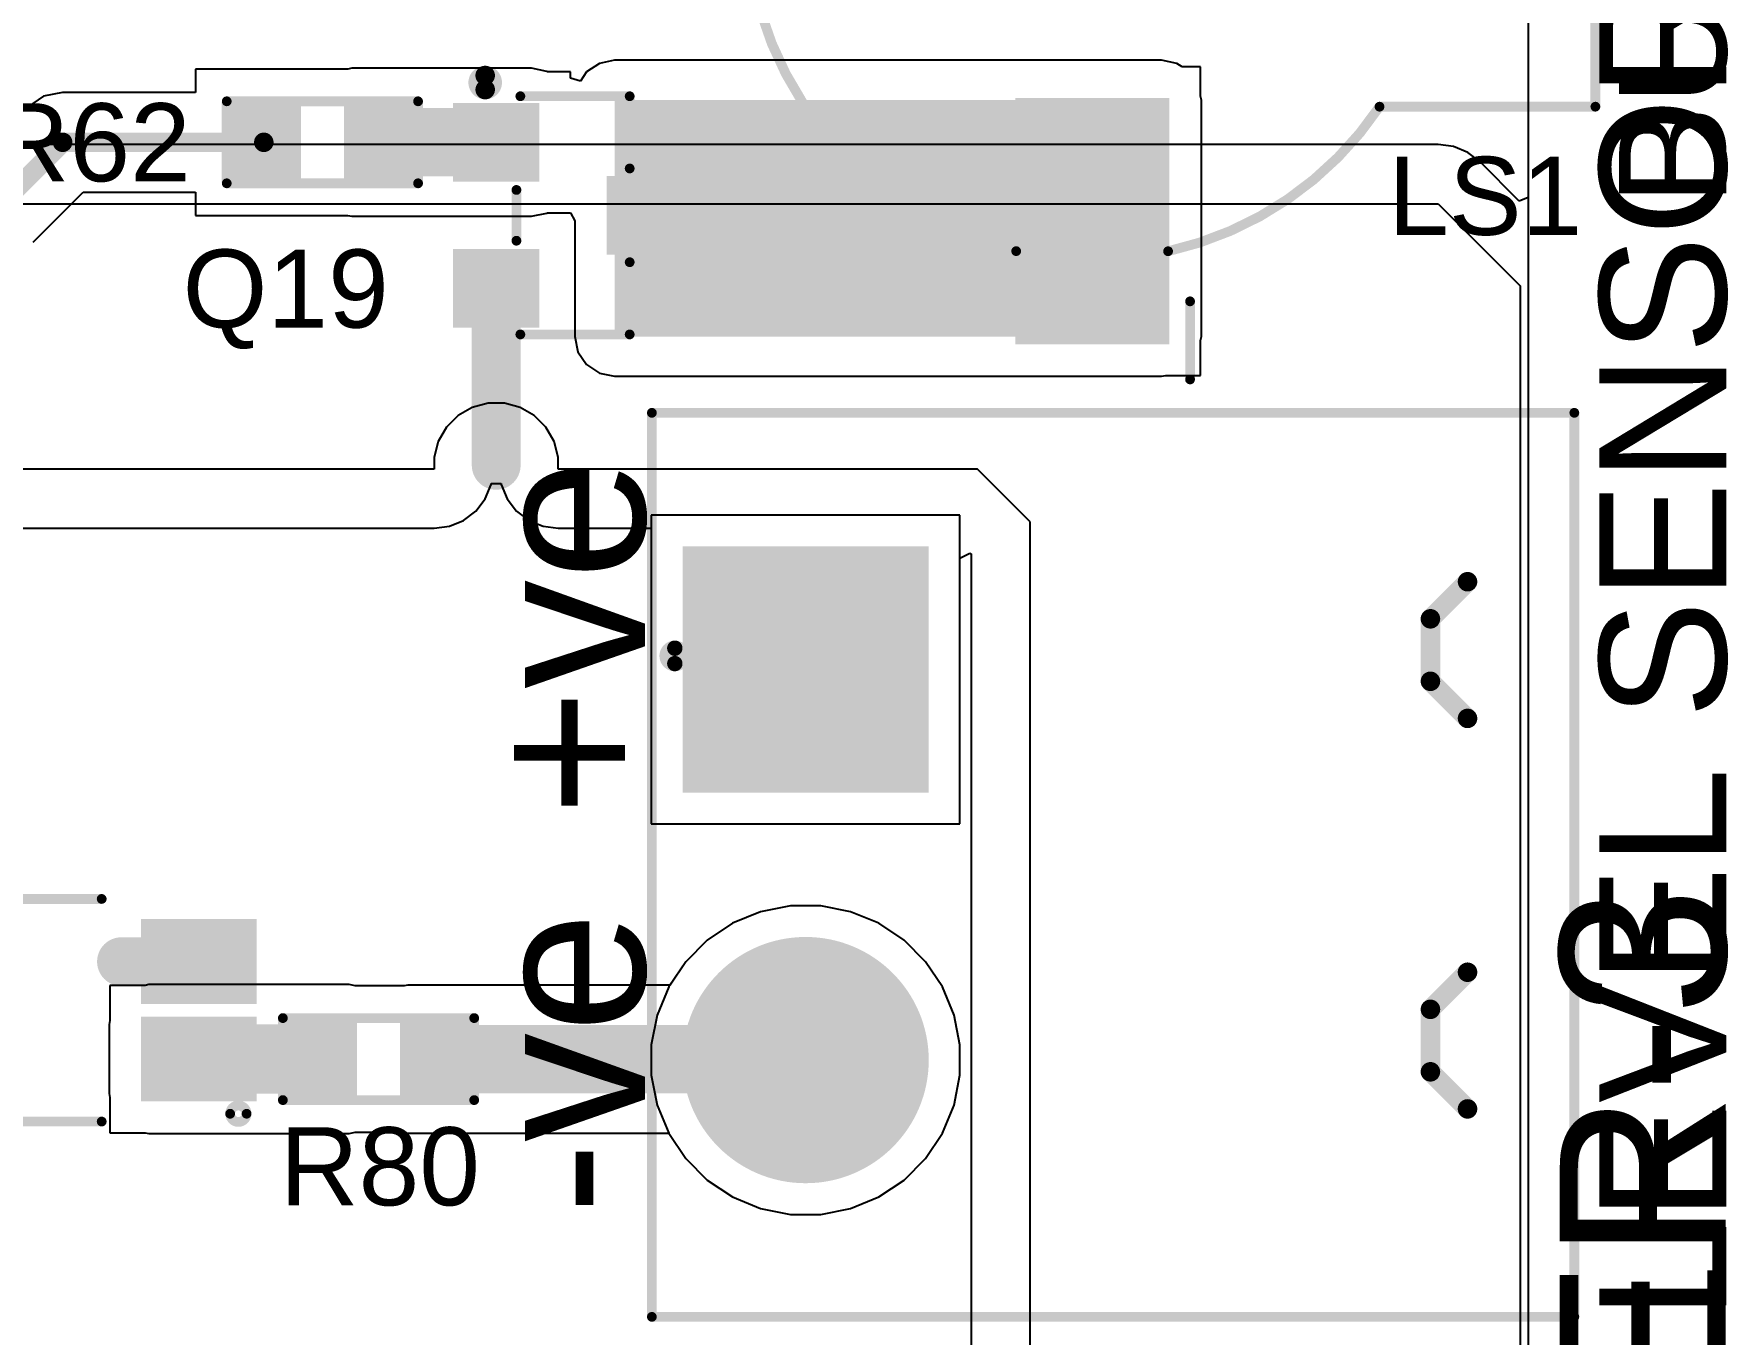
# Model space of a CAD drawing. Header units: millimetres. Extents: x -3 to 5437, y -3 to 5435.
# Drawn here: x 180 to 202.04, y 72.39 to 89.31 of the extents above; entities that cross this region are included whole.
import ezdxf

# ---------------------------------------------------------------- set-up
doc = ezdxf.new("R2010")
doc.units = ezdxf.units.MM
for name, color, linetype in [('BottomLayer', 5, 'Continuous'), ('BottomSolder', 6, 'Continuous'), ('MultiLayer', 9, 'Continuous'), ('PadHoleLayer', 156, 'Continuous'), ('TopLayer', 1, 'Continuous'), ('TopOverlay', 2, 'Continuous'), ('TopPaste', 8, 'Continuous'), ('TopSolder', 216, 'Continuous'), ('ViaHoleLayer', 16, 'Continuous')]:
    doc.layers.add(name, color=color, linetype=linetype)
doc.styles.add('Arial', font='', dxfattribs={"height": 0.2})
doc.styles.get('Arial').set_extended_font_data('Arial')

# ---------------------------------------------------------------- blocks, each defined once
blk = doc.blocks.new('TBP01R1_508_02BE_339')
at = {"layer": 'BottomLayer'}
blk.add_hatch(color=5, dxfattribs=at).paths.add_polyline_path([(-4.03999954, 1.49999954), (-1.04000046, 1.49999954), (-1.04000046, -1.49999954), (-4.03999954, -1.49999954)])
h = blk.add_hatch(color=5, dxfattribs=at)
edge = h.paths.add_edge_path()
edge.add_arc((2.54, 0), 1.49999954, 0, 360)
at = {"layer": 'BottomSolder'}
blk.add_hatch(color=6, dxfattribs=at).paths.add_polyline_path([(-4.14159954, 1.60159954), (-0.93840046, 1.60159954), (-0.93840046, -1.60159954), (-4.14159954, -1.60159954)])
h = blk.add_hatch(color=6, dxfattribs=at)
edge = h.paths.add_edge_path()
edge.add_arc((2.54, 0), 1.60159954, 0, 360)
at = {"layer": 'MultiLayer'}
blk.add_hatch(color=9, dxfattribs=at).paths.add_polyline_path([(-4.03999954, 1.49999954), (-1.04000046, 1.49999954), (-1.04000046, -1.49999954), (-4.03999954, -1.49999954)])
h = blk.add_hatch(color=9, dxfattribs=at)
edge = h.paths.add_edge_path()
edge.add_arc((2.54, 0), 1.49999954, 0, 360)
at = {"layer": 'PadHoleLayer'}
h = blk.add_hatch(color=156, dxfattribs=at)
edge = h.paths.add_edge_path()
edge.add_arc((-2.54, 0), 0.8499983, 0, 360)
h = blk.add_hatch(color=156, dxfattribs=at)
edge = h.paths.add_edge_path()
edge.add_arc((2.54, 0), 0.8499983, 0, 360)
at = {"layer": 'TopLayer'}
blk.add_hatch(color=1, dxfattribs=at).paths.add_polyline_path([(-4.03999954, 1.49999954), (-1.04000046, 1.49999954), (-1.04000046, -1.49999954), (-4.03999954, -1.49999954)])
h = blk.add_hatch(color=1, dxfattribs=at)
edge = h.paths.add_edge_path()
edge.add_arc((2.54, 0), 1.49999954, 0, 360)
at = {"layer": 'TopSolder'}
blk.add_hatch(color=216, dxfattribs=at).paths.add_polyline_path([(-4.14159954, 1.60159954), (-0.93840046, 1.60159954), (-0.93840046, -1.60159954), (-4.14159954, -1.60159954)])
h = blk.add_hatch(color=216, dxfattribs=at)
edge = h.paths.add_edge_path()
edge.add_arc((2.54, 0), 1.60159954, 0, 360)
at = {"layer": 'TopOverlay'}
for points, const_width in [([(5.88000094, 10.00000032), (-5.88000094, 10.00000032)], 0.127), ([(-5.88000094, -2.00000108), (-5.88000094, 10.00000032)], 0.127), ([(5.88000094, -2.00000108), (5.88000094, 10.00000032)], 0.127), ([(-3.2004, 8.128), (-3.682999999999999, 8.6106)], 0.254), ([(-2.3876, 8.128), (-1.905, 8.6106)], 0.254), ([(1.8796, 8.128), (1.397, 8.6106)], 0.254), ([(1.8796, 8.128), (1.397, 8.6106)], 0.254), ([(2.6924, 8.128), (3.175, 8.6106)], 0.254), ([(2.6924, 8.128), (3.175, 8.6106)], 0.254), ([(-2.3876, 8.128), (-3.2004, 8.128)], 0.254), ([(2.6924, 8.128), (1.8796, 8.128)], 0.254), ([(2.6924, 8.128), (1.8796, 8.128)], 0.254), ([(5.88000094, -2.00000108), (-5.88000094, -2.00000108)], 0.127)]:
    blk.add_lwpolyline(points, dxfattribs=dict(at, const_width=const_width))
for points, const_width in [([(-5.91175094, 10.00000032, 1), (-5.84825094, 10.00000032, 1)], 0.0635), ([(-5.91175094, 10.00000032, 1), (-5.84825094, 10.00000032, 1)], 0.0635), ([(5.84825094, 10.00000032, 1), (5.91175094, 10.00000032, 1)], 0.0635), ([(5.84825094, 10.00000032, 1), (5.91175094, 10.00000032, 1)], 0.0635), ([(-3.7465, 8.6106, 1), (-3.619499999999999, 8.6106, 1)], 0.127), ([(-1.9685, 8.6106, 1), (-1.8415, 8.6106, 1)], 0.127), ([(1.3335, 8.6106, 1), (1.4605, 8.6106, 1)], 0.127), ([(1.3335, 8.6106, 1), (1.4605, 8.6106, 1)], 0.127), ([(3.1115, 8.6106, 1), (3.2385, 8.6106, 1)], 0.127), ([(3.1115, 8.6106, 1), (3.2385, 8.6106, 1)], 0.127), ([(-3.2639, 8.128, 1), (-3.1369, 8.128, 1)], 0.127), ([(-3.2639, 8.128, 1), (-3.1369, 8.128, 1)], 0.127), ([(-2.4511, 8.128, 1), (-2.3241, 8.128, 1)], 0.127), ([(-2.4511, 8.128, 1), (-2.3241, 8.128, 1)], 0.127), ([(1.8161, 8.128, 1), (1.9431, 8.128, 1)], 0.127), ([(1.8161, 8.128, 1), (1.9431, 8.128, 1)], 0.127), ([(1.8161, 8.128, 1), (1.9431, 8.128, 1)], 0.127), ([(1.8161, 8.128, 1), (1.9431, 8.128, 1)], 0.127), ([(2.6289, 8.128, 1), (2.7559, 8.128, 1)], 0.127), ([(2.6289, 8.128, 1), (2.7559, 8.128, 1)], 0.127), ([(2.6289, 8.128, 1), (2.7559, 8.128, 1)], 0.127), ([(2.6289, 8.128, 1), (2.7559, 8.128, 1)], 0.127), ([(-2.6178002, -1.7018, 1), (-2.8177998, -1.7018, 1)], 0.1999996), ([(-2.8677997, -1.7018, 1), (-2.7677999, -1.7018, 1)], 0.0999998), ([(-2.6678001, -1.7018, 1), (-2.5678003, -1.7018, 1)], 0.0999998), ([(-5.91175094, -2.00000108, 1), (-5.84825094, -2.00000108, 1)], 0.0635), ([(-5.91175094, -2.00000108, 1), (-5.84825094, -2.00000108, 1)], 0.0635), ([(5.84825094, -2.00000108, 1), (5.91175094, -2.00000108, 1)], 0.0635), ([(5.84825094, -2.00000108, 1), (5.91175094, -2.00000108, 1)], 0.0635)]:
    blk.add_lwpolyline(points, format="xyb", close=True, dxfattribs=dict(at, const_width=const_width))
blk = doc.blocks.new('PS2801C_1_F3_A_359')
at = {"layer": 'TopLayer'}
for points in [[(-3.79999875, 1.0849991), (-2.49999881, 1.0849991), (-2.49999881, 0.1850009), (-3.79999875, 0.1850009)], [(2.50000135, 1.0849991), (3.80000129, 1.0849991), (3.80000129, 0.1850009), (2.50000135, 0.1850009)], [(-3.79999875, -0.1850009), (-2.49999881, -0.1850009), (-2.49999881, -1.0849991), (-3.79999875, -1.0849991)], [(2.50000135, -0.1850009), (3.80000129, -0.1850009), (3.80000129, -1.0849991), (2.50000135, -1.0849991)]]:
    blk.add_hatch(color=1, dxfattribs=at).paths.add_polyline_path(points)
at = {"layer": 'TopPaste'}
for points in [[(-3.79999875, 1.0849991), (-2.49999881, 1.0849991), (-2.49999881, 0.1850009), (-3.79999875, 0.1850009)], [(2.50000135, 1.0849991), (3.80000129, 1.0849991), (3.80000129, 0.1850009), (2.50000135, 0.1850009)], [(-3.79999875, -0.1850009), (-2.49999881, -0.1850009), (-2.49999881, -1.0849991), (-3.79999875, -1.0849991)], [(2.50000135, -0.1850009), (3.80000129, -0.1850009), (3.80000129, -1.0849991), (2.50000135, -1.0849991)]]:
    blk.add_hatch(color=8, dxfattribs=at).paths.add_polyline_path(points)
at = {"layer": 'TopSolder'}
for points in [[(-3.90159875, 1.1865991), (-2.39839881, 1.1865991), (-2.39839881, 0.0834009), (-3.90159875, 0.0834009)], [(2.39840135, 1.1865991), (3.90160129, 1.1865991), (3.90160129, 0.0834009), (2.39840135, 0.0834009)], [(-3.90159875, -0.0834009), (-2.39839881, -0.0834009), (-2.39839881, -1.1865991), (-3.90159875, -1.1865991)], [(2.39840135, -0.0834009), (3.90160129, -0.0834009), (3.90160129, -1.1865991), (2.39840135, -1.1865991)]]:
    blk.add_hatch(color=216, dxfattribs=at).paths.add_polyline_path(points)
at = {"layer": 'TopOverlay'}
for points, const_width in [([(-3.556398779999999, 1.3462, 1), (-3.77001278, 1.3462, 1)], 0.127), ([(-3.80176278, 1.3462, 1), (-3.738262779999999, 1.3462, 1)], 0.0635), ([(-3.58814878, 1.3462, 1), (-3.52464878, 1.3462, 1)], 0.0635), ([(-1.91695578, 1.4478, 1), (-1.85345578, 1.4478, 1)], 0.0635), ([(1.96924422, 1.4478, 1), (2.03274422, 1.4478, 1)], 0.0635), ([(-1.91695578, -1.4478, 1), (-1.85345578, -1.4478, 1)], 0.0635), ([(1.96924422, -1.4478, 1), (2.03274422, -1.4478, 1)], 0.0635)]:
    blk.add_lwpolyline(points, format="xyb", close=True, dxfattribs=dict(at, const_width=const_width))
at = {"layer": 'TopOverlay', "const_width": 0.127}
for points in [[(2.00099422, 1.4478), (-1.88520578, 1.4478)], [(2.00099422, -1.4478), (-1.88520578, -1.4478)]]:
    blk.add_lwpolyline(points, dxfattribs=at)
blk = doc.blocks.new('RES_0603_390')
at = {"layer": 'TopLayer'}
for points in [[(-0.3809999999999999, 0.4445), (-0.3810000000000001, -0.4445), (-1.143, -0.4445), (-1.143, 0.4445)], [(1.143, 0.4445), (1.143, -0.4445), (0.3809999999999999, -0.4445), (0.3810000000000001, 0.4445)]]:
    blk.add_hatch(color=1, dxfattribs=at).paths.add_polyline_path(points)
at = {"layer": 'TopPaste'}
for points in [[(-0.3809999999999999, 0.4445), (-0.3810000000000001, -0.4445), (-1.143, -0.4445), (-1.143, 0.4445)], [(1.143, 0.4445), (1.143, -0.4445), (0.3809999999999999, -0.4445), (0.3810000000000001, 0.4445)]]:
    blk.add_hatch(color=8, dxfattribs=at).paths.add_polyline_path(points)
at = {"layer": 'TopSolder'}
for points in [[(-0.2793999999999999, 0.5460999999999999), (-0.2794, -0.5461), (-1.2446, -0.5460999999999999), (-1.2446, 0.5461)], [(1.2446, 0.5460999999999999), (1.2446, -0.5461), (0.2793999999999999, -0.5460999999999999), (0.2794, 0.5461)]]:
    blk.add_hatch(color=216, dxfattribs=at).paths.add_polyline_path(points)
at = {"layer": 'TopOverlay', "const_width": 0.127}
for points in [[(-1.2446, -0.5334), (-1.2446, 0.5334)], [(-1.2446, 0.5334), (1.2446, 0.5334)], [(1.2446, -0.5334), (1.2446, 0.5334)], [(-1.2446, -0.5334), (1.2446, -0.5334)]]:
    blk.add_lwpolyline(points, dxfattribs=at)
at = {"layer": 'TopOverlay', "const_width": 0.0635}
for points in [[(-1.27635, 0.5334, 1), (-1.21285, 0.5334, 1)], [(-1.27635, 0.5334, 1), (-1.21285, 0.5334, 1)], [(1.21285, 0.5334, 1), (1.27635, 0.5334, 1)], [(1.21285, 0.5334, 1), (1.27635, 0.5334, 1)], [(-1.27635, -0.5334, 1), (-1.21285, -0.5334, 1)], [(-1.27635, -0.5334, 1), (-1.21285, -0.5334, 1)], [(1.21285, -0.5334, 1), (1.27635, -0.5334, 1)], [(1.21285, -0.5334, 1), (1.27635, -0.5334, 1)]]:
    blk.add_lwpolyline(points, format="xyb", close=True, dxfattribs=at)
blk = doc.blocks.new('YS_SBZ9032C03R16_411')
at = {"layer": 'TopLayer'}
for points in [[(-5.49999916, 0.8999994699999999), (-2.50000008, 0.8999994699999999), (-2.50000008, -0.8999994699999999), (-5.49999916, -0.8999994699999999)], [(2.50000008, 0.8999994699999999), (5.49999916, 0.8999994699999999), (5.49999916, -0.8999994699999999), (2.50000008, -0.8999994699999999)]]:
    blk.add_hatch(color=1, dxfattribs=at).paths.add_polyline_path(points)
at = {"layer": 'TopPaste'}
for points in [[(-5.49999916, 0.8999994699999999), (-2.50000008, 0.8999994699999999), (-2.50000008, -0.8999994699999999), (-5.49999916, -0.8999994699999999)], [(2.50000008, 0.8999994699999999), (5.49999916, 0.8999994699999999), (5.49999916, -0.8999994699999999), (2.50000008, -0.8999994699999999)]]:
    blk.add_hatch(color=8, dxfattribs=at).paths.add_polyline_path(points)
at = {"layer": 'TopSolder'}
for points in [[(-5.601599159999999, 1.00159947), (-2.39840008, 1.00159947), (-2.39840008, -1.00159947), (-5.601599159999999, -1.00159947)], [(2.39840008, 1.00159947), (5.601599159999999, 1.00159947), (5.601599159999999, -1.00159947), (2.39840008, -1.00159947)]]:
    blk.add_hatch(color=216, dxfattribs=at).paths.add_polyline_path(points)
at = {"layer": 'TopOverlay', "const_width": 0.127}
for points in [[(2.510409, 6.54270472), (-2.510409, 6.54270472)], [(-2.510409, 3.73468392), (-2.510409, 6.54270472)], [(2.510409, 3.73468392), (2.510409, 6.54270472)], [(-4.953, 1.07521248), (-4.953, 2.09121248)], [(-4.44491872, 1.5748), (-5.46091872, 1.5748)], [(6.05848166, 1.27), (5.04248166, 1.27)]]:
    blk.add_lwpolyline(points, dxfattribs=at)
at = {"layer": 'TopOverlay', "const_width": 0.0635}
for points in [[(-2.542159, 6.54270472, 1), (-2.478659, 6.54270472, 1)], [(-2.542159, 6.54270472, 1), (-2.478659, 6.54270472, 1)], [(2.478659, 6.54270472, 1), (2.542159, 6.54270472, 1)], [(2.478659, 6.54270472, 1), (2.542159, 6.54270472, 1)], [(-2.542159, 3.73468392, 1), (-2.478659, 3.73468392, 1)], [(-2.542159, 3.73468392, 1), (-2.478659, 3.73468392, 1)], [(2.478659, 3.73468392, 1), (2.542159, 3.73468392, 1)], [(2.478659, 3.73468392, 1), (2.542159, 3.73468392, 1)], [(-4.98475, 2.09121248, 1), (-4.92125, 2.09121248, 1)], [(-5.492668719999999, 1.5748, 1), (-5.429168719999999, 1.5748, 1)], [(-4.47666872, 1.5748, 1), (-4.41316872, 1.5748, 1)], [(5.010731659999999, 1.27, 1), (5.07423166, 1.27, 1)], [(6.02673166, 1.27, 1), (6.09023166, 1.27, 1)], [(-4.98475, 1.07521248, 1), (-4.92125, 1.07521248, 1)], [(-4.42280548, 0.9842017399999999, 1), (-4.35930548, 0.9842017399999999, 1)], [(4.35930548, 0.9842017399999999, 1), (4.42280548, 0.9842017399999999, 1)], [(-4.42280548, -0.9842017399999999, 1), (-4.35930548, -0.9842017399999999, 1)], [(4.35756304, -0.9919360399999999, 1), (4.42106304, -0.9919360399999999, 1)]]:
    blk.add_lwpolyline(points, format="xyb", close=True, dxfattribs=at)
at = {"layer": 'TopOverlay', "const_width": 0.127}
for points in [[(-4.39105548, 0.9842017399999999, -0.1919277626544105), (-2.510409, 3.73468392)], [(2.510409, 3.73468392, -0.1919277626544127), (4.39105548, 0.9842017399999999)], [(4.38931304, -0.9919360399999999, -0.7999507278121906), (-4.39105548, -0.9842017399999999)]]:
    blk.add_lwpolyline(points, format="xyb", dxfattribs=at)
blk = doc.blocks.new('RES_0603_424')
at = {"layer": 'TopLayer'}
for points in [[(-0.3809999999999999, 0.4445), (-0.3809999999999999, -0.4445), (-1.143, -0.4445), (-1.143, 0.4445)], [(1.143, 0.4445), (1.143, -0.4445), (0.3809999999999999, -0.4445), (0.3809999999999999, 0.4445)]]:
    blk.add_hatch(color=1, dxfattribs=at).paths.add_polyline_path(points)
at = {"layer": 'TopPaste'}
for points in [[(-0.3809999999999999, 0.4445), (-0.3809999999999999, -0.4445), (-1.143, -0.4445), (-1.143, 0.4445)], [(1.143, 0.4445), (1.143, -0.4445), (0.3809999999999999, -0.4445), (0.3809999999999999, 0.4445)]]:
    blk.add_hatch(color=8, dxfattribs=at).paths.add_polyline_path(points)
at = {"layer": 'TopSolder'}
for points in [[(-0.2794, 0.5460999999999999), (-0.2794, -0.5460999999999999), (-1.2446, -0.5460999999999999), (-1.2446, 0.5460999999999999)], [(1.2446, 0.5460999999999999), (1.2446, -0.5460999999999999), (0.2794, -0.5460999999999999), (0.2794, 0.5460999999999999)]]:
    blk.add_hatch(color=216, dxfattribs=at).paths.add_polyline_path(points)
at = {"layer": 'TopOverlay', "const_width": 0.127}
for points in [[(-1.2446, 0.5334), (-1.2446, -0.5334)], [(1.2446, 0.5334), (-1.2446, 0.5334)], [(1.2446, 0.5334), (1.2446, -0.5334)], [(1.2446, -0.5334), (-1.2446, -0.5334)]]:
    blk.add_lwpolyline(points, dxfattribs=at)
at = {"layer": 'TopOverlay', "const_width": 0.0635}
for points in [[(-1.27635, 0.5334, 1), (-1.21285, 0.5334, 1)], [(-1.27635, 0.5334, 1), (-1.21285, 0.5334, 1)], [(1.21285, 0.5334, 1), (1.27635, 0.5334, 1)], [(1.21285, 0.5334, 1), (1.27635, 0.5334, 1)], [(-1.27635, -0.5334, 1), (-1.21285, -0.5334, 1)], [(-1.27635, -0.5334, 1), (-1.21285, -0.5334, 1)], [(1.21285, -0.5334, 1), (1.27635, -0.5334, 1)], [(1.21285, -0.5334, 1), (1.27635, -0.5334, 1)]]:
    blk.add_lwpolyline(points, format="xyb", close=True, dxfattribs=at)
blk = doc.blocks.new('SOT_23_459')
at = {"layer": 'TopLayer'}
for points in [[(-0.41000045, 1.46000089), (0.41000045, 1.46000089), (0.41000045, 0.54000019), (-0.41000045, 0.54000019)], [(-1.36000109, -0.54000019), (-0.54000019, -0.54000019), (-0.54000019, -1.46000089), (-1.36000109, -1.46000089)], [(0.54000019, -0.54000019), (1.36000109, -0.54000019), (1.36000109, -1.46000089), (0.54000019, -1.46000089)]]:
    blk.add_hatch(color=1, dxfattribs=at).paths.add_polyline_path(points)
at = {"layer": 'TopPaste'}
for points in [[(-0.41000045, 1.46000089), (0.41000045, 1.46000089), (0.41000045, 0.54000019), (-0.41000045, 0.54000019)], [(-1.36000109, -0.54000019), (-0.54000019, -0.54000019), (-0.54000019, -1.46000089), (-1.36000109, -1.46000089)], [(0.54000019, -0.54000019), (1.36000109, -0.54000019), (1.36000109, -1.46000089), (0.54000019, -1.46000089)]]:
    blk.add_hatch(color=8, dxfattribs=at).paths.add_polyline_path(points)
at = {"layer": 'TopSolder'}
for points in [[(-0.51160045, 1.56160089), (0.51160045, 1.56160089), (0.51160045, 0.43840019), (-0.51160045, 0.43840019)], [(-1.46160109, -0.43840019), (-0.43840019, -0.43840019), (-0.43840019, -1.56160089), (-1.46160109, -1.56160089)], [(0.43840019, -0.43840019), (1.46160109, -0.43840019), (1.46160109, -1.56160089), (0.43840019, -1.56160089)]]:
    blk.add_hatch(color=216, dxfattribs=at).paths.add_polyline_path(points)
at = {"layer": 'TopOverlay', "const_width": 0.127}
for points in [[(-1.5494, -0.6858), (-1.5494, 0.7366)], [(-0.6096, 0.7366), (-1.5494, 0.7366)], [(1.5494, 0.7366), (0.6096, 0.7366)], [(1.5494, -0.6858), (1.5494, 0.7366)], [(0.3302, -0.7366), (-0.3302, -0.7366)]]:
    blk.add_lwpolyline(points, dxfattribs=at)
at = {"layer": 'TopOverlay'}
for points, const_width in [([(-1.58115, 0.7366, 1), (-1.51765, 0.7366, 1)], 0.0635), ([(-1.58115, 0.7366, 1), (-1.51765, 0.7366, 1)], 0.0635), ([(-0.64135, 0.7366, 1), (-0.57785, 0.7366, 1)], 0.0635), ([(0.57785, 0.7366, 1), (0.64135, 0.7366, 1)], 0.0635), ([(1.51765, 0.7366, 1), (1.58115, 0.7366, 1)], 0.0635), ([(1.51765, 0.7366, 1), (1.58115, 0.7366, 1)], 0.0635), ([(-1.58115, -0.6858, 1), (-1.51765, -0.6858, 1)], 0.0635), ([(1.51765, -0.6858, 1), (1.58115, -0.6858, 1)], 0.0635), ([(-0.36195, -0.7366, 1), (-0.29845, -0.7366, 1)], 0.0635), ([(0.29845, -0.7366, 1), (0.36195, -0.7366, 1)], 0.0635), ([(-1.63561776, -1.143, 1), (-1.81878224, -1.143, 1)], 0.254), ([(-1.88228224, -1.143, 1), (-1.75528224, -1.143, 1)], 0.127), ([(-1.69911776, -1.143, 1), (-1.57211776, -1.143, 1)], 0.127)]:
    blk.add_lwpolyline(points, format="xyb", close=True, dxfattribs=dict(at, const_width=const_width))

msp = doc.modelspace()

# ---------------------------------------------------------------- hatches: boundary and pattern name
at = {"layer": 'BottomLayer'}
h = msp.add_hatch(color=5, dxfattribs=at)
edge = h.paths.add_edge_path()
edge.add_arc((186.0168365, 83.693), 0.2999994, 0, 360)
h = msp.add_hatch(color=5, dxfattribs=at)
edge = h.paths.add_edge_path()
edge.add_arc((181.14241902, 77.23664511999999), 0.2999994, 0, 360)
at = {"layer": 'BottomSolder'}
h = msp.add_hatch(color=6, dxfattribs=at)
edge = h.paths.add_edge_path()
edge.add_arc((186.0168365, 83.693), 0.1499997, 0, 360)
h = msp.add_hatch(color=6, dxfattribs=at)
edge = h.paths.add_edge_path()
edge.add_arc((181.14241902, 77.23664511999999), 0.1499997, 0, 360)
at = {"layer": 'TopLayer'}
for points in [[(187.55683596, 85.36887422), (194.67323524, 85.36887422), (194.67323524, 88.44367122), (187.55683596, 88.44367122)], [(184.13675136, 87.4505744), (186.47683812, 87.4505744), (186.47683812, 88.3395744), (184.13675136, 88.3395744)], [(181.49962684, 76.41945854), (181.49962684, 75.51946034), (184.10502676, 75.51946034), (184.10502676, 76.41945854)], [(184.8670293, 75.52426093999999), (190.04224882, 75.52426093999999), (190.04224882, 76.41326094), (184.8670293, 76.41326094)]]:
    msp.add_hatch(color=1, dxfattribs=at).paths.add_polyline_path(points)
h = msp.add_hatch(color=1, dxfattribs=at)
edge = h.paths.add_edge_path()
edge.add_arc((186.0168365, 83.693), 0.2999994, 0, 360)
h = msp.add_hatch(color=1, dxfattribs=at)
edge = h.paths.add_edge_path()
edge.add_arc((181.14241902, 77.23664511999999), 0.2999994, 0, 360)
at = {"layer": 'TopSolder'}
h = msp.add_hatch(color=216, dxfattribs=at)
edge = h.paths.add_edge_path()
edge.add_arc((186.0168365, 83.693), 0.1499997, 0, 360)
h = msp.add_hatch(color=216, dxfattribs=at)
edge = h.paths.add_edge_path()
edge.add_arc((181.14241902, 77.23664511999999), 0.1499997, 0, 360)
at = {"layer": 'ViaHoleLayer'}
h = msp.add_hatch(color=16, dxfattribs=at)
edge = h.paths.add_edge_path()
edge.add_arc((186.0168365, 83.693), 0.1499997, 0, 360)
h = msp.add_hatch(color=16, dxfattribs=at)
edge = h.paths.add_edge_path()
edge.add_arc((181.14241902, 77.23664511999999), 0.1499997, 0, 360)

# ---------------------------------------------------------------- linework, layer by layer
at = {"layer": 'BottomLayer'}
for p, q in [((199.44346954, 102.98507216), (199.44346954, 87.17839815999999)), ((198.2724, 87.86517606), (156.75544976, 87.86517606)), ((198.47132264, 87.83898865999998), (198.2724, 87.86517606)), ((198.6566893, 87.76220699999999), (198.47132264, 87.83898865999998)), ((198.81586602, 87.64006601999999), (198.6566893, 87.76220699999999)), ((199.32613678, 87.12979526), (198.81586602, 87.64006601999999)), ((156.5707054, 87.0966), (198.2724, 87.0966)), ((198.2724, 87.0966), (199.3392, 86.0298)), ((199.44346954, 87.17839815999999), (199.32613678, 87.12979526)), ((199.3392, 86.0298), (199.3392, 13.4366)), ((185.70496006, 84.44593474), (185.52071354, 84.33955954)), ((185.9104613, 84.5009994), (185.70496006, 84.44593474)), ((186.1232117, 84.5009994), (185.9104613, 84.5009994)), ((186.32871294, 84.44593474), (186.1232117, 84.5009994)), ((186.51295946, 84.33955954), (186.32871294, 84.44593474)), ((185.52071354, 84.33955954), (185.37027696, 84.18912295999999)), ((186.66339604, 84.18912295999999), (186.51295946, 84.33955954)), ((185.26390176, 84.00487644), (185.2088371, 83.7993752)), ((185.37027696, 84.18912295999999), (185.26390176, 84.00487644)), ((186.76977124, 84.00487644), (186.66339604, 84.18912295999999)), ((186.8248359, 83.7993752), (186.76977124, 84.00487644)), ((185.2088371, 83.7993752), (185.2088371, 83.6422)), ((186.8248359, 83.6422), (186.8248359, 83.7993752)), ((185.2088371, 83.6422), (153.31439746, 83.6422)), ((192.278, 83.6422), (186.8248359, 83.6422)), ((192.9638, 82.9564), (192.278, 83.6422)), ((185.8744441, 83.25791324), (185.95122576, 83.44327736)), ((185.95122576, 83.44327736), (185.95278786, 83.45514677999999)), ((185.95278786, 83.45514677999999), (186.08088514, 83.45514677999999)), ((186.08088514, 83.45514677999999), (186.08244724, 83.44327736)), ((186.08244724, 83.44327736), (186.1592289, 83.25791324)), ((185.59312386, 82.976593), (185.75230312, 83.09873397999999)), ((185.75230312, 83.09873397999999), (185.8744441, 83.25791324)), ((186.1592289, 83.25791324), (186.28136988, 83.09873397999999)), ((186.28136988, 83.09873397999999), (186.44054914, 82.976593)), ((153.31439746, 82.87362393999999), (185.2088371, 82.87362393999999)), ((185.2088371, 82.87362393999999), (185.40775974, 82.89981134)), ((185.40775974, 82.89981134), (185.59312386, 82.976593)), ((186.44054914, 82.976593), (186.62591326, 82.89981134)), ((186.62591326, 82.89981134), (186.8248359, 82.87362393999999)), ((186.8248359, 82.87362393999999), (188.03425182, 82.87362393999999)), ((188.03425182, 82.87362393999999), (188.03425182, 79.0280614)), ((192.9638, 22.0218), (192.9638, 82.9564)), ((192.0502509, 82.48379236), (192.1772509, 82.55167639999999)), ((192.0502509, 79.0280614), (192.0502509, 82.48379236)), ((192.1772509, 82.55167639999999), (192.19522394, 82.53966728)), ((192.19522394, 82.53966728), (192.19522394, 22.34015598)), ((188.03425182, 79.0280614), (192.0502509, 79.0280614)), ((189.45654006, 77.88689274), (189.09110772, 77.73552652)), ((189.84448188, 77.96406048), (189.45654006, 77.88689274)), ((190.24002084, 77.96406048), (189.84448188, 77.96406048)), ((190.62796266, 77.88689274), (190.24002084, 77.96406048)), ((190.993395, 77.73552652), (190.62796266, 77.88689274)), ((189.09110772, 77.73552652), (188.76222598, 77.51577587999999)), ((191.32227674, 77.51577587999999), (190.993395, 77.73552652)), ((188.76222598, 77.51577587999999), (188.48253642, 77.23608632)), ((191.6019663, 77.23608632), (191.32227674, 77.51577587999999)), ((188.48253642, 77.23608632), (188.26278578, 76.90720458)), ((191.82171694, 76.90720458), (191.6019663, 77.23608632)), ((188.26278578, 76.90720458), (188.11141956, 76.54177224)), ((191.97308316, 76.54177224), (191.82171694, 76.90720458)), ((188.11141956, 76.54177224), (188.03425182, 76.15383041999999)), ((192.0502509, 76.15383041999999), (191.97308316, 76.54177224)), ((188.03425182, 76.15383041999999), (188.03425182, 75.75829146)), ((192.0502509, 75.75829146), (192.0502509, 76.15383041999999)), ((188.03425182, 75.75829146), (188.11141956, 75.37034963999999)), ((191.97308316, 75.37034963999999), (192.0502509, 75.75829146)), ((188.11141956, 75.37034963999999), (188.26278578, 75.00491729999999)), ((191.82171694, 75.00491729999999), (191.97308316, 75.37034963999999)), ((188.26278578, 75.00491729999999), (188.48253642, 74.67603555999999)), ((191.6019663, 74.67603555999999), (191.82171694, 75.00491729999999)), ((188.48253642, 74.67603555999999), (188.76222598, 74.396346)), ((191.32227674, 74.396346), (191.6019663, 74.67603555999999)), ((188.76222598, 74.396346), (189.09110772, 74.17659536)), ((190.993395, 74.17659536), (191.32227674, 74.396346)), ((189.09110772, 74.17659536), (189.45654006, 74.02522914)), ((190.62796266, 74.02522914), (190.993395, 74.17659536)), ((189.45654006, 74.02522914), (189.84448188, 73.9480614)), ((189.84448188, 73.9480614), (190.24002084, 73.9480614)), ((190.24002084, 73.9480614), (190.62796266, 74.02522914))]:
    msp.add_line(p, q, dxfattribs=at)
at = {"layer": 'TopLayer'}
for p, q in [((199.44346954, 96.88952173999999), (199.44346954, 2.7513788)), ((184.08671844, 88.8475744), (182.10475136, 88.8475744)), ((182.10475136, 88.8475744), (182.10475136, 88.54251531999999)), ((184.13675136, 88.85752612), (184.08671844, 88.8475744)), ((186.47683812, 88.85752612), (184.13675136, 88.85752612)), ((186.67504956, 88.81810023999999), (186.47683812, 88.85752612)), ((187.35862452, 88.9221996), (187.19058828, 88.80992144)), ((187.55683596, 88.96162548), (187.35862452, 88.9221996)), ((194.67323778, 88.96162548), (187.55683596, 88.96162548)), ((194.87144922, 88.9221996), (194.67323778, 88.96162548)), ((194.939285, 88.8768733), (194.87144922, 88.9221996)), ((195.18123524, 88.8768733), (194.939285, 88.8768733)), ((195.18123524, 88.49371937999999), (195.18123524, 88.8768733)), ((186.68257304, 88.81307358), (186.67504956, 88.81810023999999)), ((186.98483558, 88.81307358), (186.68257304, 88.81307358)), ((186.98483558, 88.73058707999999), (186.98483558, 88.81307358)), ((187.11183558, 88.69206035999999), (186.98483558, 88.73058707999999)), ((187.19058828, 88.80992144), (187.11183558, 88.69206035999999)), ((180.1285704, 88.4932317), (179.91852764, 88.352884)), ((180.37633724, 88.54251531999999), (180.1285704, 88.4932317)), ((182.10475136, 88.54251531999999), (180.37633724, 88.54251531999999)), ((195.1911895, 88.44367376), (195.18123524, 88.49371937999999)), ((195.1911895, 85.36887422), (195.1911895, 88.44367376)), ((179.99347796, 86.59659592), (180.64451552, 87.24763348)), ((180.64451552, 87.24763348), (182.10475136, 87.24763348)), ((182.10475136, 87.24763348), (182.10475136, 86.9425744)), ((182.10475136, 86.9425744), (184.08671844, 86.9425744)), ((184.08671844, 86.9425744), (184.13675136, 86.93262268)), ((184.13675136, 86.93262268), (186.47683812, 86.93262268)), ((186.47683812, 86.93262268), (186.67504956, 86.97204855999999)), ((186.67504956, 86.97204855999999), (186.68257304, 86.97707522)), ((186.68257304, 86.97707522), (186.98483304, 86.97707267999999)), ((186.98483304, 86.97707267999999), (187.03888424, 86.87246277999999)), ((187.03888424, 86.87246277999999), (187.03888424, 85.36887422)), ((187.03888424, 85.36887422), (187.07831012, 85.17066278)), ((195.18123524, 85.31882859999999), (195.1911895, 85.36887422)), ((195.18123524, 84.86087421999999), (195.18123524, 85.31882859999999)), ((187.07831012, 85.17066278), (187.19058828, 85.00262654)), ((187.19058828, 85.00262654), (187.35862452, 84.89034838)), ((187.35862452, 84.89034838), (187.55683596, 84.8509225)), ((194.67323778, 84.8509225), (194.7232707, 84.86087421999999)), ((194.7232707, 84.86087421999999), (195.18123524, 84.86087421999999)), ((187.55683596, 84.8509225), (194.67323778, 84.8509225)), ((192.0502509, 83.04406047999998), (188.03425182, 83.04406047999998)), ((188.03425182, 83.04406047999998), (188.03425182, 79.0280614)), ((192.0502509, 79.0280614), (192.0502509, 83.04406047999998)), ((188.03425182, 79.0280614), (192.0502509, 79.0280614)), ((189.45654006, 77.88689274), (189.09110772, 77.73552652)), ((189.84448188, 77.96406048), (189.45654006, 77.88689274)), ((190.24002084, 77.96406048), (189.84448188, 77.96406048)), ((190.62796266, 77.88689274), (190.24002084, 77.96406048)), ((190.993395, 77.73552652), (190.62796266, 77.88689274)), ((189.09110772, 77.73552652), (188.76222598, 77.51577587999999)), ((191.32227674, 77.51577587999999), (190.993395, 77.73552652)), ((188.76222598, 77.51577587999999), (188.48253642, 77.23608632)), ((191.6019663, 77.23608632), (191.32227674, 77.51577587999999)), ((188.48253642, 77.23608632), (188.27882842, 76.93121266)), ((191.82171694, 76.90720458), (191.6019663, 77.23608632)), ((181.44959392, 76.92745854), (180.99162938, 76.92745854)), ((180.99162938, 76.92745854), (180.99162938, 76.46950416)), ((181.49962684, 76.93741026), (181.44959392, 76.92745854)), ((184.1050293, 76.93741026), (181.49962684, 76.93741026)), ((184.18270758, 76.92195944), (184.1050293, 76.93741026)), ((184.8205092, 76.92195944), (184.18270758, 76.92195944)), ((184.8670293, 76.93121266), (184.8205092, 76.92195944)), ((188.27882842, 76.93121266), (184.8670293, 76.93121266)), ((191.97308316, 76.54177224), (191.82171694, 76.90720458)), ((192.0502509, 76.15383041999999), (191.97308316, 76.54177224)), ((180.99162938, 76.46950416), (180.98167512, 76.41945854)), ((180.98167512, 76.41945854), (180.98167512, 75.51946034)), ((192.0502509, 75.75829146), (192.0502509, 76.15383041999999)), ((191.97308316, 75.37034963999999), (192.0502509, 75.75829146)), ((180.98167512, 75.51946034), (180.99162938, 75.46941471999999)), ((180.99162938, 75.46941471999999), (180.99162938, 75.01146034)), ((191.82171694, 75.00491729999999), (191.97308316, 75.37034963999999)), ((180.99162938, 75.01146034), (181.44959392, 75.01146034)), ((181.44959392, 75.01146034), (181.49962684, 75.00150862)), ((181.49962684, 75.00150862), (184.1050293, 75.00150862)), ((184.1050293, 75.00150862), (184.18270758, 75.01695944)), ((184.18270758, 75.01695944), (184.8134861, 75.01695944)), ((184.8134861, 75.01695944), (184.8670293, 75.00630921999999)), ((184.8670293, 75.00630921999999), (188.2622092, 75.00630921999999)), ((188.2622092, 75.00630921999999), (188.26278578, 75.00491729999999)), ((188.26278578, 75.00491729999999), (188.48253642, 74.67603555999999)), ((191.6019663, 74.67603555999999), (191.82171694, 75.00491729999999)), ((188.48253642, 74.67603555999999), (188.76222598, 74.396346)), ((191.32227674, 74.396346), (191.6019663, 74.67603555999999)), ((188.76222598, 74.396346), (189.09110772, 74.17659536)), ((190.993395, 74.17659536), (191.32227674, 74.396346)), ((189.09110772, 74.17659536), (189.45654006, 74.02522914)), ((190.62796266, 74.02522914), (190.993395, 74.17659536)), ((189.45654006, 74.02522914), (189.84448188, 73.9480614)), ((189.84448188, 73.9480614), (190.24002084, 73.9480614)), ((190.24002084, 73.9480614), (190.62796266, 74.02522914))]:
    msp.add_line(p, q, dxfattribs=at)
for points, const_width in [([(179.34603704, 86.8647742), (180.37633724, 87.8950744)], 0.254), ([(180.37633724, 87.8950744), (182.99375136, 87.8950744)], 0.254), ([(186.0168365, 83.693), (186.0168365, 85.99507312)], 0.635), ([(181.14241902, 77.23664511999999), (182.14681376, 77.23664511999999)], 0.635), ([(182.14681376, 77.23664511999999), (182.14962808, 77.23945944)], 0.635)]:
    msp.add_lwpolyline(points, dxfattribs=dict(at, const_width=const_width))
for points, const_width in [([(180.31283724, 87.8950744, 1), (180.43983724, 87.8950744, 1)], 0.127), ([(180.31283724, 87.8950744, 1), (180.43983724, 87.8950744, 1)], 0.127), ([(182.93025136, 87.8950744, 1), (183.05725136, 87.8950744, 1)], 0.127), ([(185.8580865, 85.99507312, 1), (186.1755865, 85.99507312, 1)], 0.3175), ([(185.8580865, 83.693, 1), (186.1755865, 83.693, 1)], 0.3175), ([(180.98366902, 77.23664511999999, 1), (181.30116902, 77.23664511999999, 1)], 0.3175), ([(181.98806376, 77.23664511999999, 1), (182.30556376, 77.23664511999999, 1)], 0.3175), ([(181.98806376, 77.23664511999999, 1), (182.30556376, 77.23664511999999, 1)], 0.3175), ([(181.99087808, 77.23945944, 1), (182.30837808, 77.23945944, 1)], 0.3175)]:
    msp.add_lwpolyline(points, format="xyb", close=True, dxfattribs=dict(at, const_width=const_width))

# ---------------------------------------------------------------- block references
for name, p, rotation in [('YS_SBZ9032C03R16_411', (193.77323704, 90.86887338), 270), ('SOT_23_459', (187.01683704, 86.94507376), 270), ('RES_0603_424', (183.75575136, 87.8950744), 180), ('TBP01R1_508_02BE_339', (190.04225136, 78.49606093999999), 270), ('PS2801C_1_F3_A_359', (178.9996293, 76.60445943999999), 180)]:
    msp.add_blockref(name, p, dxfattribs=dict(rotation=rotation))
msp.add_blockref('RES_0603_390', (184.4860293, 75.96945944))

# ---------------------------------------------------------------- texts
at = {"layer": 'TopOverlay', "style": 'Arial'}
for s, height, p in [('BUZZER', 1.397, (202.02108186, 87.07207376)), ('LEVEL SENSOR', 1.651, (202.01812276, 72.57786602)), ('+ve', 2.032, (187.95181612, 79.12667689999999)), ('FLOW METER-3', 2.159, (202.01215122, 55.42439766)), ('-ve', 2.032, (187.95181612, 73.9450769))]:
    msp.add_text(s, height=height, rotation=90, dxfattribs=at).set_placement(p)
for s, p in [('R62', (179.4396081, 87.38723949999999)), ('LS1', (197.62084936, 86.6903651)), ('Q19', (181.93724852, 85.4844239)), ('R80', (183.20217106, 74.06656509999999))]:
    msp.add_text(s, height=1.016, dxfattribs=at).set_placement(p)

doc.saveas('drawing.dxf')
